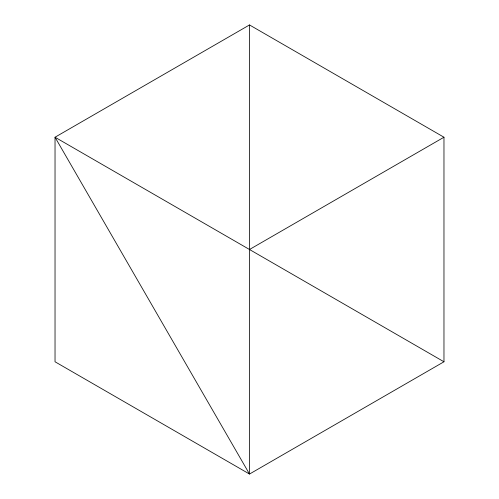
<?xml version="1.0" encoding="UTF-8"?>
<svg xmlns="http://www.w3.org/2000/svg" width="499" height="499" viewBox="0 0 499 499"><rect width="100%" height="100%" fill="white"/><g stroke="black" fill="none" stroke-linecap="round" stroke-linejoin="round"><path stroke-width="0.75" d="M249.5 24.95L55.033 137.225L55.033 361.775L249.5 474.05L443.967 361.775L443.967 137.225L249.5 24.95L249.5 474.05L55.033 137.225L443.967 361.775M249.5 249.5L443.967 137.225"/></g></svg>
